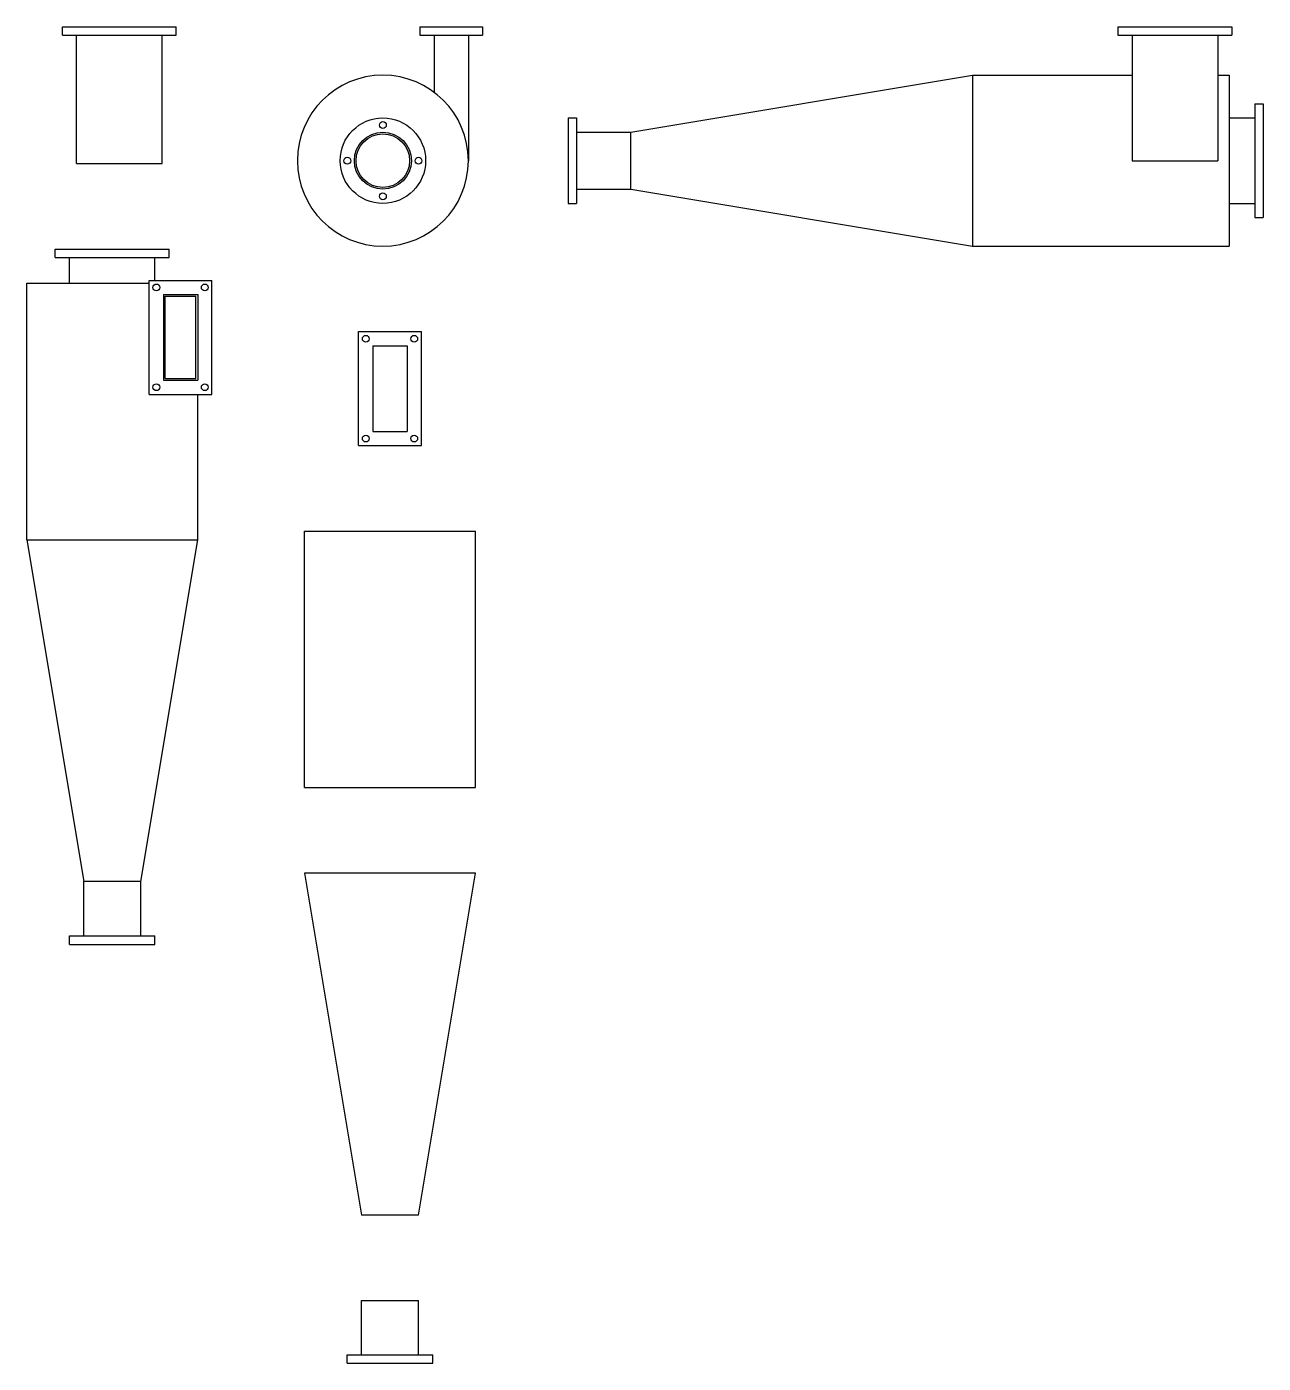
# Model space of a CAD drawing. Header units: metres. Extents: x 0 to 2170, y 0 to 2345.
import ezdxf

# ---------------------------------------------------------------- set-up
doc = ezdxf.new("R2010")
doc.units = ezdxf.units.M
for name, color, linetype in [('View_air_out_pipe_dxf', 7, 'CONTINUOUS'), ('View_barrel_dxf', 7, 'CONTINUOUS'), ('View_cone_dxf', 7, 'CONTINUOUS'), ('View_cyclone_front_dxf', 7, 'CONTINUOUS'), ('View_cyclone_side_dxf', 7, 'CONTINUOUS'), ('View_cyclone_top_dxf', 7, 'CONTINUOUS'), ('View_dust_outlet_pipe_dxf', 7, 'CONTINUOUS'), ('View_inlet_duct_dxf', 7, 'CONTINUOUS')]:
    doc.layers.add(name, color=color, linetype=linetype)

msp = doc.modelspace()

# ---------------------------------------------------------------- linework, layer by layer
at = {"layer": 'View_air_out_pipe_dxf'}
for p, q in [((62.5, 2330), (62.5, 2345)), ((87.5, 2105), (87.5, 2330)), ((237.5, 2105), (237.5, 2330)), ((262.5, 2330), (262.5, 2345))]:
    msp.add_line(p, q, dxfattribs=at)
for points in [[(62.5, 2345), (65, 2345), (72.4, 2345), (84.3, 2345), (100.2, 2345), (119.1, 2345), (140.2, 2345), (162.5, 2345), (184.8, 2345), (205.9, 2345), (224.8, 2345), (240.7, 2345), (252.6, 2345), (260, 2345), (262.5, 2345)], [(62.5, 2330), (65, 2330), (72.4, 2330), (84.3, 2330), (100.2, 2330), (119.1, 2330), (140.2, 2330), (162.5, 2330), (184.8, 2330), (205.9, 2330), (224.8, 2330), (240.7, 2330), (252.6, 2330), (260, 2330), (262.5, 2330)], [(87.5, 2105), (89.4, 2105), (94.9, 2105), (103.9, 2105), (115.7, 2105), (130, 2105), (145.8, 2105), (162.5, 2105), (179.2, 2105), (195, 2105), (209.3, 2105), (221.1, 2105), (230.1, 2105), (235.6, 2105), (237.5, 2105)]]:
    msp.add_open_spline(points, degree=1, dxfattribs=at)
at = {"layer": 'View_barrel_dxf'}
for p, q in [((487.5, 1010), (487.5, 1460)), ((787.5, 1010), (787.5, 1460))]:
    msp.add_line(p, q, dxfattribs=at)
for points in [[(487.5, 1460), (491.3, 1460), (502.4, 1460), (520.2, 1460), (544, 1460), (572.4, 1460), (604.1, 1460), (637.5, 1460), (670.9, 1460), (702.6, 1460), (731, 1460), (754.8, 1460), (772.6, 1460), (783.7, 1460), (787.5, 1460)], [(487.5, 1010), (491.3, 1010), (502.4, 1010), (520.2, 1010), (544, 1010), (572.4, 1010), (604.1, 1010), (637.5, 1010), (670.9, 1010), (702.6, 1010), (731, 1010), (754.8, 1010), (772.6, 1010), (783.7, 1010), (787.5, 1010)]]:
    msp.add_open_spline(points, degree=1, dxfattribs=at)
at = {"layer": 'View_cone_dxf'}
for p, q in [((487.5, 860), (587.5, 260)), ((687.5, 260), (787.5, 860))]:
    msp.add_line(p, q, dxfattribs=at)
for points in [[(787.5, 860), (783.7, 860), (772.6, 860), (754.8, 860), (731, 860), (702.6, 860), (670.9, 860), (637.5, 860), (604.1, 860), (572.4, 860), (544, 860), (520.2, 860), (502.4, 860), (491.3, 860), (487.5, 860)], [(687.5, 260), (686.2, 260), (682.5, 260), (676.6, 260), (668.7, 260), (659.2, 260), (648.6, 260), (637.5, 260), (626.4, 260), (615.8, 260), (606.3, 260), (598.4, 260), (592.5, 260), (588.8, 260), (587.5, 260)]]:
    msp.add_open_spline(points, degree=1, dxfattribs=at)
at = {"layer": 'View_cyclone_front_dxf'}
for p, q in [((50, 1940), (50, 1955)), ((250, 1940), (250, 1955)), ((75, 1895), (75, 1940)), ((225, 1900), (225, 1940)), ((215, 1700), (215, 1900)), ((215, 1900), (325, 1900)), ((325, 1700), (325, 1900)), ((0, 1445), (0, 1895)), ((240, 1875), (300, 1875)), ((240, 1875), (240, 1725)), ((243, 1872), (297, 1872)), ((243, 1728), (243, 1872)), ((297, 1728), (297, 1872)), ((297, 1728), (297, 1872)), ((300, 1875), (300, 1725)), ((240, 1725), (300, 1725)), ((243, 1728), (297, 1728)), ((215, 1700), (325, 1700)), ((300, 1445), (300, 1700)), ((0, 1445), (100, 845)), ((200, 845), (300, 1445)), ((100, 750), (100, 845)), ((200, 750), (200, 845)), ((75, 735), (75, 750)), ((225, 735), (225, 750))]:
    msp.add_line(p, q, dxfattribs=at)
for centre in [(227.5, 1887.5), (312.5, 1887.5), (227.5, 1712.5), (312.5, 1712.5)]:
    msp.add_circle(centre, 6, dxfattribs=at)
for points in [[(50, 1955), (52.5, 1955), (59.9, 1955), (71.8, 1955), (87.7, 1955), (106.6, 1955), (127.7, 1955), (150, 1955), (172.3, 1955), (193.4, 1955), (212.3, 1955), (228.2, 1955), (240.1, 1955), (247.5, 1955), (250, 1955)], [(50, 1940), (52.5, 1940), (59.9, 1940), (71.8, 1940), (87.7, 1940), (106.6, 1940), (127.7, 1940), (150, 1940), (172.3, 1940), (193.4, 1940), (212.3, 1940), (228.2, 1940), (240.1, 1940), (247.5, 1940), (250, 1940)], [(0, 1895), (1.6, 1895), (6.2, 1895), (13.8, 1895), (24.3, 1895), (37.3, 1895), (52.7, 1895), (70.2, 1895), (89.2, 1895), (109.6, 1895), (130.8, 1895), (152.3, 1895), (173.9, 1895), (194.9, 1895), (215, 1895)], [(0, 1445), (3.8, 1445), (14.9, 1445), (32.7, 1445), (56.5, 1445), (84.9, 1445), (116.6, 1445), (150, 1445), (183.4, 1445), (215.1, 1445), (243.5, 1445), (267.3, 1445), (285.1, 1445), (296.2, 1445), (300, 1445)], [(200, 845), (198.7, 845), (195, 845), (189.1, 845), (181.2, 845), (171.7, 845), (161.1, 845), (150, 845), (138.9, 845), (128.3, 845), (118.8, 845), (110.9, 845), (105, 845), (101.3, 845), (100, 845)], [(75, 750), (76.9, 750), (82.4, 750), (91.4, 750), (103.2, 750), (117.5, 750), (133.3, 750), (150, 750), (166.7, 750), (182.5, 750), (196.8, 750), (208.6, 750), (217.6, 750), (223.1, 750), (225, 750)], [(75, 735), (76.9, 735), (82.4, 735), (91.4, 735), (103.2, 735), (117.5, 735), (133.3, 735), (150, 735), (166.7, 735), (182.5, 735), (196.8, 735), (208.6, 735), (217.6, 735), (223.1, 735), (225, 735)]]:
    msp.add_open_spline(points, degree=1, dxfattribs=at)
for points in [[(243, 1872), (248.8, 1872), (254.3, 1872), (259.6, 1872), (264.6, 1872), (269.3, 1872), (273.7, 1872), (277.8, 1872), (281.6, 1872), (285, 1872), (288.1, 1872), (290.9, 1872), (293.3, 1872), (295.3, 1872), (297, 1872)], [(243, 1728), (248.8, 1728), (254.3, 1728), (259.6, 1728), (264.6, 1728), (269.3, 1728), (273.7, 1728), (277.8, 1728), (281.6, 1728), (285, 1728), (288.1, 1728), (290.9, 1728), (293.3, 1728), (295.3, 1728), (297, 1728)]]:
    msp.add_open_spline(points, degree=1, knots=[5.3811317, 5.3811317, 5.4312545, 5.4813772, 5.5315, 5.5816228, 5.6317455, 5.6818683, 5.7319911, 5.7821138, 5.8322366, 5.8823594, 5.9324822, 5.9826049, 6.0327277, 6.0828505, 6.0828505], dxfattribs=at)
at = {"layer": 'View_cyclone_side_dxf'}
for p, q in [((1915, 2345), (1915, 2330)), ((1915, 2345), (2115, 2345)), ((1915, 2330), (2115, 2330)), ((1940, 2330), (1940, 2110)), ((2090, 2330), (2090, 2110)), ((2115, 2345), (2115, 2330)), ((1060, 2160), (1660, 2260)), ((1660, 2260), (1940, 2260)), ((2090, 2260), (2110, 2260)), ((2155, 2210), (2170, 2210)), ((950, 2185), (965, 2185)), ((2110, 2185), (2155, 2185)), ((965, 2160), (1060, 2160)), ((1940, 2110), (2090, 2110)), ((965, 2060), (1060, 2060)), ((1060, 2060), (1660, 1960)), ((950, 2035), (965, 2035)), ((2110, 2035), (2155, 2035)), ((2155, 2010), (2170, 2010)), ((1660, 1960), (2110, 1960))]:
    msp.add_line(p, q, dxfattribs=at)
for points in [[(1660, 2260), (1660, 2259.1), (1660, 2256.2), (1660, 2251.6), (1660, 2245.1), (1660, 2237), (1660, 2227.3), (1660, 2216.1), (1660, 2203.5), (1660, 2189.8), (1660, 2175.1), (1660, 2159.5), (1660, 2143.4), (1660, 2126.8), (1660, 2110)], [(2110, 2260), (2110, 2259.1), (2110, 2256.2), (2110, 2251.6), (2110, 2245.1), (2110, 2237), (2110, 2227.3), (2110, 2216.1), (2110, 2203.5), (2110, 2189.8), (2110, 2175.1), (2110, 2159.5), (2110, 2143.4), (2110, 2126.8), (2110, 2110)], [(2155, 2210), (2155, 2209.4), (2155, 2207.5), (2155, 2204.4), (2155, 2200.1), (2155, 2194.7), (2155, 2188.2), (2155, 2180.7), (2155, 2172.3), (2155, 2163.2), (2155, 2153.4), (2155, 2143), (2155, 2132.3), (2155, 2121.2), (2155, 2110)], [(2170, 2210), (2170, 2209.4), (2170, 2207.5), (2170, 2204.4), (2170, 2200.1), (2170, 2194.7), (2170, 2188.2), (2170, 2180.7), (2170, 2172.3), (2170, 2163.2), (2170, 2153.4), (2170, 2143), (2170, 2132.3), (2170, 2121.2), (2170, 2110)], [(950, 2185), (950, 2184.5), (950, 2183.1), (950, 2180.8), (950, 2177.6), (950, 2173.5), (950, 2168.6), (950, 2163), (950, 2156.8), (950, 2149.9), (950, 2142.5), (950, 2134.8), (950, 2126.7), (950, 2118.4), (950, 2110)], [(965, 2185), (965, 2184.5), (965, 2183.1), (965, 2180.8), (965, 2177.6), (965, 2173.5), (965, 2168.6), (965, 2163), (965, 2156.8), (965, 2149.9), (965, 2142.5), (965, 2134.8), (965, 2126.7), (965, 2118.4), (965, 2110)], [(1060, 2110), (1060, 2115.6), (1060, 2121.1), (1060, 2126.5), (1060, 2131.7), (1060, 2136.6), (1060, 2141.2), (1060, 2145.4), (1060, 2149.1), (1060, 2152.3), (1060, 2155), (1060, 2157.2), (1060, 2158.7), (1060, 2159.7), (1060, 2160)], [(950, 2110), (950, 2101.6), (950, 2093.3), (950, 2085.2), (950, 2077.5), (950, 2070.1), (950, 2063.2), (950, 2057), (950, 2051.4), (950, 2046.5), (950, 2042.4), (950, 2039.2), (950, 2036.9), (950, 2035.5), (950, 2035)], [(965, 2110), (965, 2101.6), (965, 2093.3), (965, 2085.2), (965, 2077.5), (965, 2070.1), (965, 2063.2), (965, 2057), (965, 2051.4), (965, 2046.5), (965, 2042.4), (965, 2039.2), (965, 2036.9), (965, 2035.5), (965, 2035)], [(1060, 2060), (1060, 2060.3), (1060, 2061.3), (1060, 2062.8), (1060, 2065), (1060, 2067.7), (1060, 2070.9), (1060, 2074.6), (1060, 2078.8), (1060, 2083.4), (1060, 2088.3), (1060, 2093.5), (1060, 2098.9), (1060, 2104.4), (1060, 2110)], [(1660, 2110), (1660, 2093.2), (1660, 2076.6), (1660, 2060.5), (1660, 2044.9), (1660, 2030.2), (1660, 2016.5), (1660, 2003.9), (1660, 1992.7), (1660, 1983), (1660, 1974.9), (1660, 1968.4), (1660, 1963.8), (1660, 1960.9), (1660, 1960)], [(2110, 2110), (2110, 2093.2), (2110, 2076.6), (2110, 2060.5), (2110, 2044.9), (2110, 2030.2), (2110, 2016.5), (2110, 2003.9), (2110, 1992.7), (2110, 1983), (2110, 1974.9), (2110, 1968.4), (2110, 1963.8), (2110, 1960.9), (2110, 1960)], [(2155, 2110), (2155, 2098.8), (2155, 2087.7), (2155, 2077), (2155, 2066.6), (2155, 2056.8), (2155, 2047.7), (2155, 2039.3), (2155, 2031.8), (2155, 2025.3), (2155, 2019.9), (2155, 2015.6), (2155, 2012.5), (2155, 2010.6), (2155, 2010)], [(2170, 2110), (2170, 2098.8), (2170, 2087.7), (2170, 2077), (2170, 2066.6), (2170, 2056.8), (2170, 2047.7), (2170, 2039.3), (2170, 2031.8), (2170, 2025.3), (2170, 2019.9), (2170, 2015.6), (2170, 2012.5), (2170, 2010.6), (2170, 2010)]]:
    msp.add_open_spline(points, degree=1, dxfattribs=at)
at = {"layer": 'View_cyclone_top_dxf'}
for p, q in [((690, 2345), (690, 2330)), ((690, 2345), (800, 2345)), ((690, 2330), (800, 2330)), ((715, 2330), (715, 2230)), ((775, 2330), (775, 2110)), ((800, 2345), (800, 2330))]:
    msp.add_line(p, q, dxfattribs=at)
for centre, radius in [((625, 2110), 75), ((625, 2110), 50), ((625, 2172.5), 6), ((625, 2110), 47), ((562.5, 2110), 6), ((687.5, 2110), 6), ((625, 2047.5), 6)]:
    msp.add_circle(centre, radius, dxfattribs=at)
for start, end in [(0, -180), (-180, 0)]:
    msp.add_arc((625, 2110), 150, start, end, dxfattribs=at)
at = {"layer": 'View_dust_outlet_pipe_dxf'}
for p, q in [((587.5, 15), (587.5, 110)), ((687.5, 15), (687.5, 110)), ((562.5, 0), (562.5, 15)), ((712.5, 0), (712.5, 15))]:
    msp.add_line(p, q, dxfattribs=at)
for points in [[(587.5, 110), (588.8, 110), (592.5, 110), (598.4, 110), (606.3, 110), (615.8, 110), (626.4, 110), (637.5, 110), (648.6, 110), (659.2, 110), (668.7, 110), (676.6, 110), (682.5, 110), (686.2, 110), (687.5, 110)], [(562.5, 15), (564.4, 15), (569.9, 15), (578.9, 15), (590.7, 15), (605, 15), (620.8, 15), (637.5, 15), (654.2, 15), (670, 15), (684.3, 15), (696.1, 15), (705.1, 15), (710.6, 15), (712.5, 15)], [(562.5, 0), (564.4, 0), (569.9, 0), (578.9, 0), (590.7, 0), (605, 0), (620.8, 0), (637.5, 0), (654.2, 0), (670, 0), (684.3, 0), (696.1, 0), (705.1, 0), (710.6, 0), (712.5, 0)]]:
    msp.add_open_spline(points, degree=1, dxfattribs=at)
at = {"layer": 'View_inlet_duct_dxf'}
for p, q in [((582.5, 1610), (582.5, 1810)), ((582.5, 1810), (692.5, 1810)), ((692.5, 1610), (692.5, 1810)), ((607.5, 1785), (667.5, 1785)), ((607.5, 1785), (607.5, 1635)), ((667.5, 1785), (667.5, 1635)), ((607.5, 1635), (667.5, 1635)), ((582.5, 1610), (692.5, 1610))]:
    msp.add_line(p, q, dxfattribs=at)
for centre in [(595, 1797.5), (680, 1797.5), (595, 1622.5), (680, 1622.5)]:
    msp.add_circle(centre, 6, dxfattribs=at)

doc.saveas('drawing.dxf')
